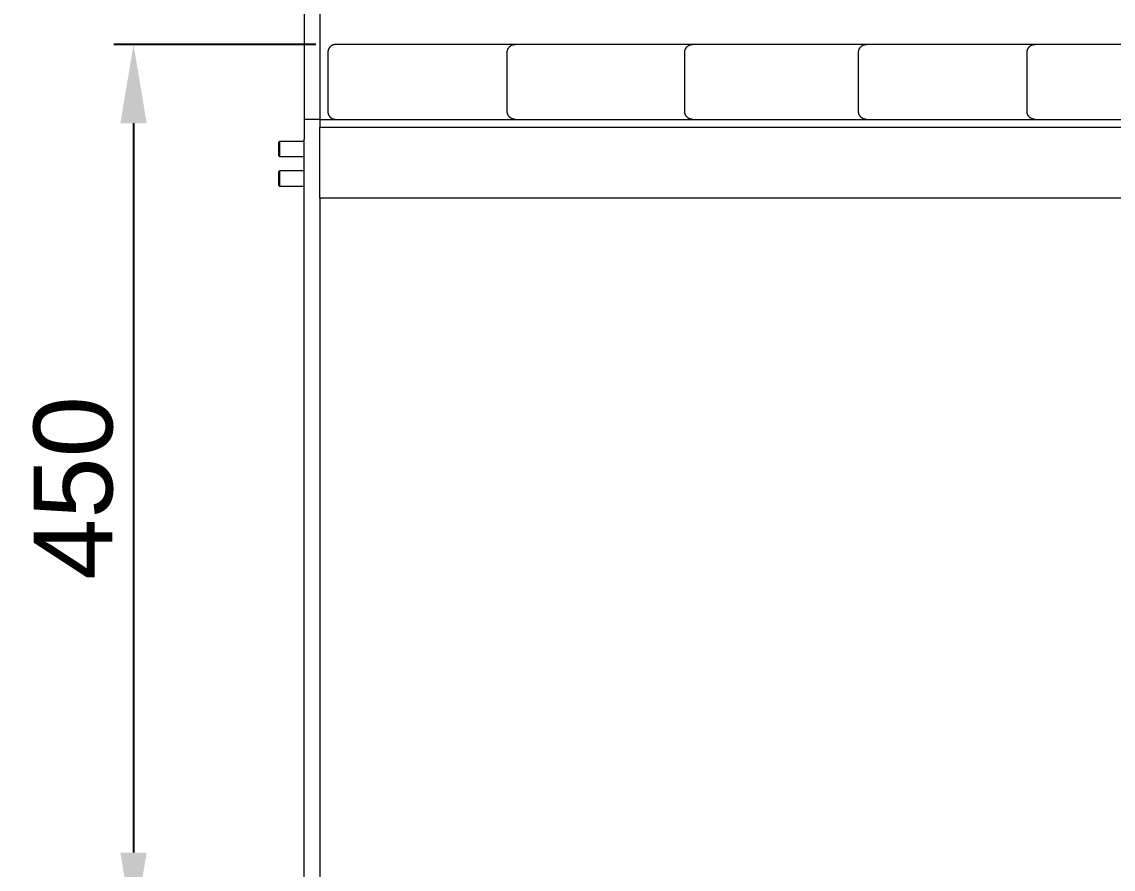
# Model space of a CAD drawing. Header units: millimetres. Extents: x -507 to 4570, y -12 to 3479.
# Drawn here: x 2638 to 3192, y 2601 to 3031 of the extents above; entities that cross this region are included whole.
import ezdxf

# ---------------------------------------------------------------- set-up
doc = ezdxf.new("R2010")
doc.units = ezdxf.units.MM
doc.layers.add('ZANO_R', color=7, linetype='Continuous', lineweight=0)
doc.layers.add('ZANO_W', color=1, linetype='Continuous', lineweight=0)
doc.styles.add('Arial', font='arial.ttf')
doc.styles.get("Standard").update_dxf_attribs({"font": 'ARIALUNI.TTF'})
doc.dimstyles.new('pl i ang', dxfattribs={"dimtxt": 50, "dimasz": 50, "dimexe": 1.25, "dimexo": 0.625, "dimgap": 10, "dimtad": 1, "dimtoh": 1, "dimtxsty": 'Standard', "dimcen": 2.5, "dimclrd": 1, "dimclre": 1, "dimclrt": 1, "dimadec": 0, "dimazin": 0, "dimtfac": 1, "dimtmove": 0, "dimatfit": 3, "dimfxl": 1, "dimarcsym": 1})

# ---------------------------------------------------------------- blocks, each defined once
blk = doc.blocks.new('*D458')
at = {"layer": 'ZANO_W', "color": 1, "lineweight": -2}
for p, q in [((2787.22, 3019.82), (2684.71, 3019.82)), ((2694.71, 2979.82), (2694.71, 2609.82)), ((2725.29, 2569.82), (2684.71, 2569.82))]:
    blk.add_line(p, q, dxfattribs=at)
at = {"layer": 'ZANO_W', "color": 1}
for points in [[(2701.38, 2979.82), (2688.04, 2979.82), (2694.71, 3019.82)], [(2688.04, 2609.82), (2701.38, 2609.82), (2694.71, 2569.82)]]:
    blk.add_solid(points, dxfattribs=at)
at = {"layer": 'ZANO_W', "color": 1, "insert": (2664.29, 2794.82), "char_height": 40, "attachment_point": 5, "rotation": 90, "style": 'Arial'}
blk.add_mtext('450', dxfattribs=at)

msp = doc.modelspace()

# ---------------------------------------------------------------- linework, layer by layer
at = {"layer": 'ZANO_R'}
for p, q in [((2781.29, 3375.19), (2781.29, 2981.82)), ((2789.29, 3097.11), (2789.29, 2981.82)), ((2793.57, 3017.29), (2793.52, 3017.16)), ((2793.62, 3017.42), (2793.57, 3017.29)), ((2793.67, 3017.54), (2793.62, 3017.42)), ((2793.74, 3017.67), (2793.67, 3017.54)), ((2793.8, 3017.79), (2793.74, 3017.67)), ((2793.87, 3017.9), (2793.8, 3017.79)), ((2793.94, 3018.02), (2793.87, 3017.9)), ((2794.02, 3018.13), (2793.94, 3018.02)), ((2794.1, 3018.24), (2794.02, 3018.13)), ((2794.18, 3018.35), (2794.1, 3018.24)), ((2794.27, 3018.45), (2794.18, 3018.35)), ((2794.36, 3018.56), (2794.27, 3018.45)), ((2794.46, 3018.65), (2794.36, 3018.56)), ((2794.56, 3018.75), (2794.46, 3018.65)), ((2794.66, 3018.84), (2794.56, 3018.75)), ((2794.76, 3018.93), (2794.66, 3018.84)), ((2794.87, 3019.01), (2794.76, 3018.93)), ((2794.98, 3019.09), (2794.87, 3019.01)), ((2795.09, 3019.17), (2794.98, 3019.09)), ((2795.21, 3019.24), (2795.09, 3019.17)), ((2795.33, 3019.31), (2795.21, 3019.24)), ((2795.45, 3019.38), (2795.33, 3019.31)), ((2795.57, 3019.44), (2795.45, 3019.38)), ((2795.69, 3019.49), (2795.57, 3019.44)), ((2795.82, 3019.55), (2795.69, 3019.49)), ((2795.95, 3019.59), (2795.82, 3019.55)), ((2796.08, 3019.64), (2795.95, 3019.59)), ((2796.21, 3019.68), (2796.08, 3019.64)), ((2796.34, 3019.71), (2796.21, 3019.68)), ((2796.47, 3019.74), (2796.34, 3019.71)), ((2796.61, 3019.77), (2796.47, 3019.74)), ((2796.74, 3019.79), (2796.61, 3019.77)), ((2796.88, 3019.8), (2796.74, 3019.79)), ((2797.01, 3019.82), (2796.88, 3019.8)), ((2797.15, 3019.82), (2797.01, 3019.82)), ((2797.29, 3019.82), (2797.15, 3019.82)), ((2871.56, 3019.82), (2797.29, 3019.82)), ((2888.18, 3019.82), (2871.56, 3019.82)), ((2884.5, 3017.16), (2884.55, 3017.29)), ((2884.55, 3017.29), (2884.6, 3017.42)), ((2884.6, 3017.42), (2884.66, 3017.54)), ((2884.66, 3017.54), (2884.72, 3017.67)), ((2884.72, 3017.67), (2884.78, 3017.79)), ((2884.78, 3017.79), (2884.85, 3017.9)), ((2884.85, 3017.9), (2884.93, 3018.02)), ((2884.93, 3018.02), (2885, 3018.13)), ((2885, 3018.13), (2885.08, 3018.24)), ((2885.08, 3018.24), (2885.17, 3018.35)), ((2885.17, 3018.35), (2885.25, 3018.45)), ((2885.25, 3018.45), (2885.35, 3018.56)), ((2885.35, 3018.56), (2885.44, 3018.65)), ((2885.44, 3018.65), (2885.54, 3018.75)), ((2885.54, 3018.75), (2885.64, 3018.84)), ((2885.64, 3018.84), (2885.75, 3018.93)), ((2885.75, 3018.93), (2885.85, 3019.01)), ((2885.85, 3019.01), (2885.96, 3019.09)), ((2885.96, 3019.09), (2886.08, 3019.17)), ((2886.08, 3019.17), (2886.19, 3019.24)), ((2886.19, 3019.24), (2886.31, 3019.31)), ((2886.31, 3019.31), (2886.43, 3019.38)), ((2886.43, 3019.38), (2886.55, 3019.44)), ((2886.55, 3019.44), (2886.68, 3019.49)), ((2886.68, 3019.49), (2886.8, 3019.55)), ((2886.8, 3019.55), (2886.93, 3019.59)), ((2886.93, 3019.59), (2887.06, 3019.64)), ((2887.06, 3019.64), (2887.19, 3019.68)), ((2887.19, 3019.68), (2887.32, 3019.71)), ((2887.32, 3019.71), (2887.46, 3019.74)), ((2887.46, 3019.74), (2887.59, 3019.77)), ((2887.59, 3019.77), (2887.73, 3019.79)), ((2887.73, 3019.79), (2887.86, 3019.8)), ((2887.86, 3019.8), (2888, 3019.82)), ((2888, 3019.82), (2888.13, 3019.82)), ((2888.13, 3019.82), (2888.27, 3019.82)), ((2961.86, 3019.82), (2888.27, 3019.82)), ((2978.2, 3019.82), (2961.86, 3019.82)), ((2974.52, 3017.16), (2974.57, 3017.29)), ((2974.57, 3017.29), (2974.62, 3017.42)), ((2974.62, 3017.42), (2974.68, 3017.54)), ((2974.68, 3017.54), (2974.74, 3017.67)), ((2974.74, 3017.67), (2974.8, 3017.79)), ((2974.8, 3017.79), (2974.87, 3017.9)), ((2974.87, 3017.9), (2974.95, 3018.02)), ((2974.95, 3018.02), (2975.02, 3018.13)), ((2975.02, 3018.13), (2975.1, 3018.24)), ((2975.1, 3018.24), (2975.19, 3018.35)), ((2975.19, 3018.35), (2975.28, 3018.45)), ((2975.28, 3018.45), (2975.37, 3018.56)), ((2975.37, 3018.56), (2975.46, 3018.65)), ((2975.46, 3018.65), (2975.56, 3018.75)), ((2975.56, 3018.75), (2975.66, 3018.84)), ((2975.66, 3018.84), (2975.77, 3018.93)), ((2975.77, 3018.93), (2975.87, 3019.01)), ((2975.87, 3019.01), (2975.98, 3019.09)), ((2975.98, 3019.09), (2976.1, 3019.17)), ((2976.1, 3019.17), (2976.21, 3019.24)), ((2976.21, 3019.24), (2976.33, 3019.31)), ((2976.33, 3019.31), (2976.45, 3019.38)), ((2976.45, 3019.38), (2976.57, 3019.44)), ((2976.57, 3019.44), (2976.7, 3019.49)), ((2976.7, 3019.49), (2976.82, 3019.55)), ((2976.82, 3019.55), (2976.95, 3019.59)), ((2976.95, 3019.59), (2977.08, 3019.64)), ((2977.08, 3019.64), (2977.21, 3019.68)), ((2977.21, 3019.68), (2977.34, 3019.71)), ((2977.34, 3019.71), (2977.48, 3019.74)), ((2977.48, 3019.74), (2977.61, 3019.77)), ((2977.61, 3019.77), (2977.75, 3019.79)), ((2977.75, 3019.79), (2977.88, 3019.8)), ((2977.88, 3019.8), (2978.02, 3019.82)), ((2978.02, 3019.82), (2978.15, 3019.82)), ((2978.15, 3019.82), (2978.29, 3019.82)), ((3050.49, 3019.82), (2978.29, 3019.82)), ((3066.38, 3019.82), (3050.49, 3019.82)), ((3062.71, 3017.16), (3062.75, 3017.29)), ((3062.75, 3017.29), (3062.81, 3017.42)), ((3062.81, 3017.42), (3062.86, 3017.54)), ((3062.86, 3017.54), (3062.92, 3017.67)), ((3062.92, 3017.67), (3062.99, 3017.79)), ((3062.99, 3017.79), (3063.06, 3017.9)), ((3063.06, 3017.9), (3063.13, 3018.02)), ((3063.13, 3018.02), (3063.21, 3018.13)), ((3063.21, 3018.13), (3063.29, 3018.24)), ((3063.29, 3018.24), (3063.37, 3018.35)), ((3063.37, 3018.35), (3063.46, 3018.45)), ((3063.46, 3018.45), (3063.55, 3018.56)), ((3063.55, 3018.56), (3063.65, 3018.65)), ((3063.65, 3018.65), (3063.74, 3018.75)), ((3063.74, 3018.75), (3063.85, 3018.84)), ((3063.85, 3018.84), (3063.95, 3018.93)), ((3063.95, 3018.93), (3064.06, 3019.01)), ((3064.06, 3019.01), (3064.17, 3019.09)), ((3064.17, 3019.09), (3064.28, 3019.17)), ((3064.28, 3019.17), (3064.4, 3019.24)), ((3064.4, 3019.24), (3064.51, 3019.31)), ((3064.51, 3019.31), (3064.63, 3019.38)), ((3064.63, 3019.38), (3064.76, 3019.44)), ((3064.76, 3019.44), (3064.88, 3019.49)), ((3064.88, 3019.49), (3065.01, 3019.55)), ((3065.01, 3019.55), (3065.14, 3019.59)), ((3065.14, 3019.59), (3065.26, 3019.64)), ((3065.26, 3019.64), (3065.4, 3019.68)), ((3065.4, 3019.68), (3065.53, 3019.71)), ((3065.53, 3019.71), (3065.66, 3019.74)), ((3065.66, 3019.74), (3065.8, 3019.77)), ((3065.8, 3019.77), (3065.93, 3019.79)), ((3065.93, 3019.79), (3066.07, 3019.8)), ((3066.07, 3019.8), (3066.2, 3019.82)), ((3066.2, 3019.82), (3066.34, 3019.82)), ((3066.34, 3019.82), (3066.47, 3019.82)), ((3136.57, 3019.82), (3066.47, 3019.82)), ((3151.86, 3019.82), (3136.57, 3019.82)), ((3148.2, 3017.16), (3148.24, 3017.29)), ((3148.24, 3017.29), (3148.3, 3017.42)), ((3148.3, 3017.42), (3148.35, 3017.54)), ((3148.35, 3017.54), (3148.41, 3017.67)), ((3148.41, 3017.67), (3148.48, 3017.79)), ((3148.48, 3017.79), (3148.55, 3017.9)), ((3148.55, 3017.9), (3148.62, 3018.02)), ((3148.62, 3018.02), (3148.7, 3018.13)), ((3148.7, 3018.13), (3148.78, 3018.24)), ((3148.78, 3018.24), (3148.86, 3018.35)), ((3148.86, 3018.35), (3148.95, 3018.45)), ((3148.95, 3018.45), (3149.04, 3018.56)), ((3149.04, 3018.56), (3149.14, 3018.65)), ((3149.14, 3018.65), (3149.24, 3018.75)), ((3149.24, 3018.75), (3149.34, 3018.84)), ((3149.34, 3018.84), (3149.44, 3018.93)), ((3149.44, 3018.93), (3149.55, 3019.01)), ((3149.55, 3019.01), (3149.66, 3019.09)), ((3149.66, 3019.09), (3149.77, 3019.17)), ((3149.77, 3019.17), (3149.89, 3019.24)), ((3149.89, 3019.24), (3150.01, 3019.31)), ((3150.01, 3019.31), (3150.13, 3019.38)), ((3150.13, 3019.38), (3150.25, 3019.44)), ((3150.25, 3019.44), (3150.37, 3019.49)), ((3150.37, 3019.49), (3150.5, 3019.55)), ((3150.5, 3019.55), (3150.63, 3019.59)), ((3150.63, 3019.59), (3150.76, 3019.64)), ((3150.76, 3019.64), (3150.89, 3019.68)), ((3150.89, 3019.68), (3151.02, 3019.71)), ((3151.02, 3019.71), (3151.15, 3019.74)), ((3151.15, 3019.74), (3151.29, 3019.77)), ((3151.29, 3019.77), (3151.42, 3019.79)), ((3151.42, 3019.79), (3151.56, 3019.8)), ((3151.56, 3019.8), (3151.69, 3019.82)), ((3151.69, 3019.82), (3151.83, 3019.82)), ((3151.83, 3019.82), (3151.97, 3019.82)), ((3219.29, 3019.82), (3151.97, 3019.82)), ((2793.3, 3016.1), (2793.29, 3015.96)), ((2793.29, 3015.96), (2793.29, 3015.82)), ((2793.29, 3015.82), (2793.29, 2985.82)), ((2793.31, 3016.23), (2793.3, 3016.1)), ((2793.32, 3016.37), (2793.31, 3016.23)), ((2793.35, 3016.5), (2793.32, 3016.37)), ((2793.37, 3016.64), (2793.35, 3016.5)), ((2793.4, 3016.77), (2793.37, 3016.64)), ((2793.44, 3016.9), (2793.4, 3016.77)), ((2793.47, 3017.03), (2793.44, 3016.9)), ((2793.52, 3017.16), (2793.47, 3017.03)), ((2884.27, 3015.96), (2884.28, 3016.1)), ((2884.27, 3015.82), (2884.27, 3015.96)), ((2884.27, 2985.82), (2884.27, 3015.82)), ((2884.28, 3016.1), (2884.29, 3016.23)), ((2884.29, 3016.23), (2884.31, 3016.37)), ((2884.31, 3016.37), (2884.33, 3016.5)), ((2884.33, 3016.5), (2884.35, 3016.64)), ((2884.35, 3016.64), (2884.38, 3016.77)), ((2884.38, 3016.77), (2884.42, 3016.9)), ((2884.42, 3016.9), (2884.46, 3017.03)), ((2884.46, 3017.03), (2884.5, 3017.16)), ((2974.29, 3015.96), (2974.3, 3016.1)), ((2974.29, 3015.82), (2974.29, 3015.96)), ((2974.29, 2985.82), (2974.29, 3015.82)), ((2974.3, 3016.1), (2974.31, 3016.23)), ((2974.31, 3016.23), (2974.33, 3016.37)), ((2974.33, 3016.37), (2974.35, 3016.5)), ((2974.35, 3016.5), (2974.37, 3016.64)), ((2974.37, 3016.64), (2974.4, 3016.77)), ((2974.4, 3016.77), (2974.44, 3016.9)), ((2974.44, 3016.9), (2974.48, 3017.03)), ((2974.48, 3017.03), (2974.52, 3017.16)), ((3062.47, 3015.82), (3062.48, 3015.96)), ((3062.47, 2985.82), (3062.47, 3015.82)), ((3062.48, 3016.1), (3062.5, 3016.23)), ((3062.48, 3015.96), (3062.48, 3016.1)), ((3062.5, 3016.23), (3062.51, 3016.37)), ((3062.51, 3016.37), (3062.53, 3016.5)), ((3062.53, 3016.5), (3062.56, 3016.64)), ((3062.56, 3016.64), (3062.59, 3016.77)), ((3062.59, 3016.77), (3062.62, 3016.9)), ((3062.62, 3016.9), (3062.66, 3017.03)), ((3062.66, 3017.03), (3062.71, 3017.16)), ((3147.97, 3015.96), (3147.98, 3016.1)), ((3147.97, 3015.82), (3147.97, 3015.96)), ((3147.97, 2985.82), (3147.97, 3015.82)), ((3147.98, 3016.1), (3147.99, 3016.23)), ((3147.99, 3016.23), (3148, 3016.37)), ((3148, 3016.37), (3148.02, 3016.5)), ((3148.02, 3016.5), (3148.05, 3016.64)), ((3148.05, 3016.64), (3148.08, 3016.77)), ((3148.08, 3016.77), (3148.11, 3016.9)), ((3148.11, 3016.9), (3148.15, 3017.03)), ((3148.15, 3017.03), (3148.2, 3017.16)), ((2793.29, 2985.82), (2793.29, 2985.69)), ((2793.29, 2985.69), (2793.3, 2985.55)), ((2793.3, 2985.55), (2793.31, 2985.42)), ((2793.31, 2985.42), (2793.32, 2985.28)), ((2793.32, 2985.28), (2793.35, 2985.15)), ((2793.35, 2985.15), (2793.37, 2985.01)), ((2793.37, 2985.01), (2793.4, 2984.88)), ((2793.4, 2984.88), (2793.44, 2984.75)), ((2793.44, 2984.75), (2793.47, 2984.61)), ((2793.47, 2984.61), (2793.52, 2984.49)), ((2793.52, 2984.49), (2793.57, 2984.36)), ((2793.57, 2984.36), (2793.62, 2984.23)), ((2793.62, 2984.23), (2793.67, 2984.11)), ((2793.67, 2984.11), (2793.74, 2983.98)), ((2793.74, 2983.98), (2793.8, 2983.86)), ((2884.27, 2985.69), (2884.27, 2985.82)), ((2884.28, 2985.55), (2884.27, 2985.69)), ((2884.29, 2985.41), (2884.28, 2985.55)), ((2884.31, 2985.28), (2884.29, 2985.41)), ((2884.33, 2985.14), (2884.31, 2985.28)), ((2884.35, 2985.01), (2884.33, 2985.14)), ((2884.38, 2984.88), (2884.35, 2985.01)), ((2884.42, 2984.74), (2884.38, 2984.88)), ((2884.46, 2984.61), (2884.42, 2984.74)), ((2884.5, 2984.48), (2884.46, 2984.61)), ((2884.55, 2984.35), (2884.5, 2984.48)), ((2884.6, 2984.23), (2884.55, 2984.35)), ((2884.66, 2984.1), (2884.6, 2984.23)), ((2884.72, 2983.98), (2884.66, 2984.1)), ((2884.79, 2983.86), (2884.72, 2983.98)), ((2974.29, 2985.69), (2974.29, 2985.82)), ((2974.3, 2985.55), (2974.29, 2985.69)), ((2974.31, 2985.41), (2974.3, 2985.55)), ((2974.33, 2985.28), (2974.31, 2985.41)), ((2974.35, 2985.14), (2974.33, 2985.28)), ((2974.37, 2985.01), (2974.35, 2985.14)), ((2974.4, 2984.88), (2974.37, 2985.01)), ((2974.44, 2984.74), (2974.4, 2984.88)), ((2974.48, 2984.61), (2974.44, 2984.74)), ((2974.52, 2984.48), (2974.48, 2984.61)), ((2974.57, 2984.35), (2974.52, 2984.48)), ((2974.62, 2984.23), (2974.57, 2984.35)), ((2974.68, 2984.1), (2974.62, 2984.23)), ((2974.74, 2983.98), (2974.68, 2984.1)), ((2974.81, 2983.86), (2974.74, 2983.98)), ((3062.48, 2985.69), (3062.47, 2985.82)), ((3062.48, 2985.55), (3062.48, 2985.69)), ((3062.5, 2985.41), (3062.48, 2985.55)), ((3062.51, 2985.28), (3062.5, 2985.41)), ((3062.53, 2985.14), (3062.51, 2985.28)), ((3062.56, 2985.01), (3062.53, 2985.14)), ((3062.59, 2984.88), (3062.56, 2985.01)), ((3062.62, 2984.74), (3062.59, 2984.88)), ((3062.66, 2984.61), (3062.62, 2984.74)), ((3062.71, 2984.48), (3062.66, 2984.61)), ((3062.76, 2984.35), (3062.71, 2984.48)), ((3062.81, 2984.23), (3062.76, 2984.35)), ((3062.86, 2984.1), (3062.81, 2984.23)), ((3062.93, 2983.98), (3062.86, 2984.1)), ((3062.99, 2983.86), (3062.93, 2983.98)), ((3147.97, 2985.69), (3147.97, 2985.82)), ((3147.98, 2985.55), (3147.97, 2985.69)), ((3147.99, 2985.41), (3147.98, 2985.55)), ((3148, 2985.28), (3147.99, 2985.41)), ((3148.02, 2985.14), (3148, 2985.28)), ((3148.05, 2985.01), (3148.02, 2985.14)), ((3148.08, 2984.88), (3148.05, 2985.01)), ((3148.12, 2984.74), (3148.08, 2984.88)), ((3148.15, 2984.61), (3148.12, 2984.74)), ((3148.2, 2984.48), (3148.15, 2984.61)), ((3148.25, 2984.35), (3148.2, 2984.48)), ((3148.3, 2984.23), (3148.25, 2984.35)), ((3148.36, 2984.1), (3148.3, 2984.23)), ((3148.42, 2983.98), (3148.36, 2984.1)), ((3148.48, 2983.86), (3148.42, 2983.98)), ((2789.29, 2981.82), (2781.29, 2981.82)), ((2781.29, 2981.82), (2781.29, 2971.82)), ((2789.29, 2981.82), (2789.29, 2977.82)), ((2789.29, 2981.82), (3709.29, 2981.82)), ((2793.8, 2983.86), (2793.87, 2983.75)), ((2793.87, 2983.75), (2793.94, 2983.63)), ((2793.94, 2983.63), (2794.02, 2983.52)), ((2794.02, 2983.52), (2794.1, 2983.41)), ((2794.1, 2983.41), (2794.18, 2983.3)), ((2794.18, 2983.3), (2794.27, 2983.2)), ((2794.27, 2983.2), (2794.36, 2983.09)), ((2794.36, 2983.09), (2794.46, 2983)), ((2794.46, 2983), (2794.56, 2982.9)), ((2794.56, 2982.9), (2794.66, 2982.81)), ((2794.66, 2982.81), (2794.76, 2982.72)), ((2794.76, 2982.72), (2794.87, 2982.64)), ((2794.87, 2982.64), (2794.98, 2982.56)), ((2794.98, 2982.56), (2795.09, 2982.48)), ((2795.09, 2982.48), (2795.21, 2982.41)), ((2795.21, 2982.41), (2795.33, 2982.34)), ((2795.33, 2982.34), (2795.45, 2982.27)), ((2795.45, 2982.27), (2795.57, 2982.21)), ((2795.57, 2982.21), (2795.69, 2982.16)), ((2795.69, 2982.16), (2795.82, 2982.1)), ((2795.82, 2982.1), (2795.95, 2982.06)), ((2795.95, 2982.06), (2796.08, 2982.01)), ((2796.08, 2982.01), (2796.21, 2981.97)), ((2796.21, 2981.97), (2796.34, 2981.94)), ((2796.34, 2981.94), (2796.47, 2981.91)), ((2796.47, 2981.91), (2796.61, 2981.88)), ((2796.61, 2981.88), (2796.74, 2981.86)), ((2796.74, 2981.86), (2796.88, 2981.85)), ((2796.88, 2981.85), (2797.01, 2981.83)), ((2797.01, 2981.83), (2797.15, 2981.83)), ((2797.15, 2981.83), (2797.29, 2981.82)), ((2884.86, 2983.74), (2884.79, 2983.86)), ((2884.93, 2983.63), (2884.86, 2983.74)), ((2885.01, 2983.51), (2884.93, 2983.63)), ((2885.09, 2983.4), (2885.01, 2983.51)), ((2885.17, 2983.29), (2885.09, 2983.4)), ((2885.26, 2983.19), (2885.17, 2983.29)), ((2885.35, 2983.09), (2885.26, 2983.19)), ((2885.45, 2982.99), (2885.35, 2983.09)), ((2885.55, 2982.89), (2885.45, 2982.99)), ((2885.65, 2982.8), (2885.55, 2982.89)), ((2885.75, 2982.72), (2885.65, 2982.8)), ((2885.86, 2982.63), (2885.75, 2982.72)), ((2885.97, 2982.55), (2885.86, 2982.63)), ((2886.09, 2982.47), (2885.97, 2982.55)), ((2886.2, 2982.4), (2886.09, 2982.47)), ((2886.32, 2982.33), (2886.2, 2982.4)), ((2886.44, 2982.27), (2886.32, 2982.33)), ((2886.56, 2982.21), (2886.44, 2982.27)), ((2886.69, 2982.15), (2886.56, 2982.21)), ((2886.82, 2982.1), (2886.69, 2982.15)), ((2886.94, 2982.05), (2886.82, 2982.1)), ((2887.07, 2982.01), (2886.94, 2982.05)), ((2887.21, 2981.97), (2887.07, 2982.01)), ((2887.34, 2981.93), (2887.21, 2981.97)), ((2887.47, 2981.91), (2887.34, 2981.93)), ((2887.61, 2981.88), (2887.47, 2981.91)), ((2887.74, 2981.86), (2887.61, 2981.88)), ((2887.88, 2981.84), (2887.74, 2981.86)), ((2888.01, 2981.83), (2887.88, 2981.84)), ((2888.15, 2981.83), (2888.01, 2981.83)), ((2974.88, 2983.74), (2974.81, 2983.86)), ((2974.95, 2983.63), (2974.88, 2983.74)), ((2975.03, 2983.51), (2974.95, 2983.63)), ((2975.11, 2983.4), (2975.03, 2983.51)), ((2975.19, 2983.29), (2975.11, 2983.4)), ((2975.28, 2983.19), (2975.19, 2983.29)), ((2975.37, 2983.09), (2975.28, 2983.19)), ((2975.47, 2982.99), (2975.37, 2983.09)), ((2975.57, 2982.89), (2975.47, 2982.99)), ((2975.67, 2982.8), (2975.57, 2982.89)), ((2975.77, 2982.72), (2975.67, 2982.8)), ((2975.88, 2982.63), (2975.77, 2982.72)), ((2975.99, 2982.55), (2975.88, 2982.63)), ((2976.11, 2982.47), (2975.99, 2982.55)), ((2976.22, 2982.4), (2976.11, 2982.47)), ((2976.34, 2982.33), (2976.22, 2982.4)), ((2976.46, 2982.27), (2976.34, 2982.33)), ((2976.58, 2982.21), (2976.46, 2982.27)), ((2976.71, 2982.15), (2976.58, 2982.21)), ((2976.84, 2982.1), (2976.71, 2982.15)), ((2976.96, 2982.05), (2976.84, 2982.1)), ((2977.09, 2982.01), (2976.96, 2982.05)), ((2977.23, 2981.97), (2977.09, 2982.01)), ((2977.36, 2981.93), (2977.23, 2981.97)), ((2977.49, 2981.91), (2977.36, 2981.93)), ((2977.63, 2981.88), (2977.49, 2981.91)), ((2977.76, 2981.86), (2977.63, 2981.88)), ((2977.9, 2981.84), (2977.76, 2981.86)), ((2978.04, 2981.83), (2977.9, 2981.84)), ((2978.17, 2981.83), (2978.04, 2981.83)), ((3063.06, 2983.74), (3062.99, 2983.86)), ((3063.13, 2983.63), (3063.06, 2983.74)), ((3063.21, 2983.51), (3063.13, 2983.63)), ((3063.29, 2983.4), (3063.21, 2983.51)), ((3063.38, 2983.29), (3063.29, 2983.4)), ((3063.47, 2983.19), (3063.38, 2983.29)), ((3063.56, 2983.09), (3063.47, 2983.19)), ((3063.65, 2982.99), (3063.56, 2983.09)), ((3063.75, 2982.89), (3063.65, 2982.99)), ((3063.85, 2982.8), (3063.75, 2982.89)), ((3063.96, 2982.72), (3063.85, 2982.8)), ((3064.07, 2982.63), (3063.96, 2982.72)), ((3064.18, 2982.55), (3064.07, 2982.63)), ((3064.29, 2982.47), (3064.18, 2982.55)), ((3064.41, 2982.4), (3064.29, 2982.47)), ((3064.53, 2982.33), (3064.41, 2982.4)), ((3064.65, 2982.27), (3064.53, 2982.33)), ((3064.77, 2982.21), (3064.65, 2982.27)), ((3064.89, 2982.15), (3064.77, 2982.21)), ((3065.02, 2982.1), (3064.89, 2982.15)), ((3065.15, 2982.05), (3065.02, 2982.1)), ((3065.28, 2982.01), (3065.15, 2982.05)), ((3065.41, 2981.97), (3065.28, 2982.01)), ((3065.54, 2981.93), (3065.41, 2981.97)), ((3065.68, 2981.91), (3065.54, 2981.93)), ((3065.81, 2981.88), (3065.68, 2981.91)), ((3065.95, 2981.86), (3065.81, 2981.88)), ((3066.08, 2981.84), (3065.95, 2981.86)), ((3066.22, 2981.83), (3066.08, 2981.84)), ((3066.36, 2981.83), (3066.22, 2981.83)), ((3148.55, 2983.74), (3148.48, 2983.86)), ((3148.62, 2983.63), (3148.55, 2983.74)), ((3148.7, 2983.51), (3148.62, 2983.63)), ((3148.78, 2983.4), (3148.7, 2983.51)), ((3148.87, 2983.29), (3148.78, 2983.4)), ((3148.96, 2983.19), (3148.87, 2983.29)), ((3149.05, 2983.09), (3148.96, 2983.19)), ((3149.14, 2982.99), (3149.05, 2983.09)), ((3149.24, 2982.89), (3149.14, 2982.99)), ((3149.34, 2982.8), (3149.24, 2982.89)), ((3149.45, 2982.72), (3149.34, 2982.8)), ((3149.56, 2982.63), (3149.45, 2982.72)), ((3149.67, 2982.55), (3149.56, 2982.63)), ((3149.78, 2982.47), (3149.67, 2982.55)), ((3149.9, 2982.4), (3149.78, 2982.47)), ((3150.02, 2982.33), (3149.9, 2982.4)), ((3150.14, 2982.27), (3150.02, 2982.33)), ((3150.26, 2982.21), (3150.14, 2982.27)), ((3150.38, 2982.15), (3150.26, 2982.21)), ((3150.51, 2982.1), (3150.38, 2982.15)), ((3150.64, 2982.05), (3150.51, 2982.1)), ((3150.77, 2982.01), (3150.64, 2982.05)), ((3150.9, 2981.97), (3150.77, 2982.01)), ((3151.03, 2981.93), (3150.9, 2981.97)), ((3151.17, 2981.91), (3151.03, 2981.93)), ((3151.3, 2981.88), (3151.17, 2981.91)), ((3151.44, 2981.86), (3151.3, 2981.88)), ((3151.57, 2981.84), (3151.44, 2981.86)), ((3151.71, 2981.83), (3151.57, 2981.84)), ((3151.85, 2981.83), (3151.71, 2981.83)), ((2789.29, 2977.82), (3709.29, 2977.82)), ((2789.29, 2941.82), (2789.29, 2977.82)), ((2768.29, 2970.13), (2768.98, 2970.82)), ((2768.29, 2970.13), (2768.29, 2970.13)), ((2768.29, 2970.13), (2768.29, 2970.13)), ((2768.29, 2970.13), (2768.29, 2970.13)), ((2768.29, 2970.13), (2768.29, 2970.13)), ((2768.29, 2970.13), (2768.29, 2970.13)), ((2768.29, 2970.13), (2768.29, 2970.1)), ((2768.29, 2970.1), (2768.29, 2969.94)), ((2768.29, 2969.94), (2768.29, 2969.24)), ((2768.29, 2969.24), (2768.29, 2966.94)), ((2768.98, 2966.96), (2768.98, 2970.82)), ((2768.98, 2970.82), (2781.29, 2970.82)), ((2781.29, 2577.82), (2781.29, 2971.82)), ((2768.29, 2966.94), (2768.29, 2963.52)), ((2768.98, 2962.82), (2768.29, 2963.52)), ((2768.98, 2962.83), (2768.98, 2966.96)), ((2781.29, 2962.82), (2768.98, 2962.82)), ((2768.29, 2955.13), (2768.98, 2955.82)), ((2768.29, 2955.13), (2768.29, 2955.13)), ((2768.29, 2955.13), (2768.29, 2955.13)), ((2768.29, 2955.13), (2768.29, 2955.13)), ((2768.29, 2955.13), (2768.29, 2955.13)), ((2768.29, 2955.13), (2768.29, 2955.13)), ((2768.29, 2955.13), (2768.29, 2955.09)), ((2768.29, 2955.09), (2768.29, 2954.94)), ((2768.29, 2954.94), (2768.29, 2954.23)), ((2768.29, 2954.23), (2768.29, 2951.94)), ((2768.29, 2951.94), (2768.29, 2948.52)), ((2768.98, 2951.96), (2768.98, 2955.82)), ((2768.98, 2955.82), (2781.29, 2955.82)), ((2768.98, 2947.83), (2768.98, 2951.96)), ((2768.98, 2947.83), (2768.29, 2948.52)), ((2781.29, 2947.82), (2768.98, 2947.82)), ((3709.29, 2941.82), (2789.29, 2941.82)), ((2789.29, 2941.82), (2789.29, 2577.82))]:
    msp.add_line(p, q, dxfattribs=at)

# ---------------------------------------------------------------- dimensions: what is measured, and where the dimension line sits
at = {"layer": 'ZANO_W'}
dim = msp.add_linear_dim(base=(2694.71, 2569.82), p1=(2797.22, 3019.82), p2=(2735.29, 2569.82), angle=90, dimstyle='pl i ang', override={"dimtxt": 40, "dimasz": 40, "dimexe": 10, "dimexo": 10, "dimtoh": 0, "dimdec": 0, "dimtxsty": 'Arial', "dimtdec": 0, "dimtmove": 1}, dxfattribs=at)
dim.commit()
dim.dimension.update_dxf_attribs({"geometry": '*D458', "text_midpoint": (2664.29, 2794.82)})

doc.saveas('drawing.dxf')
